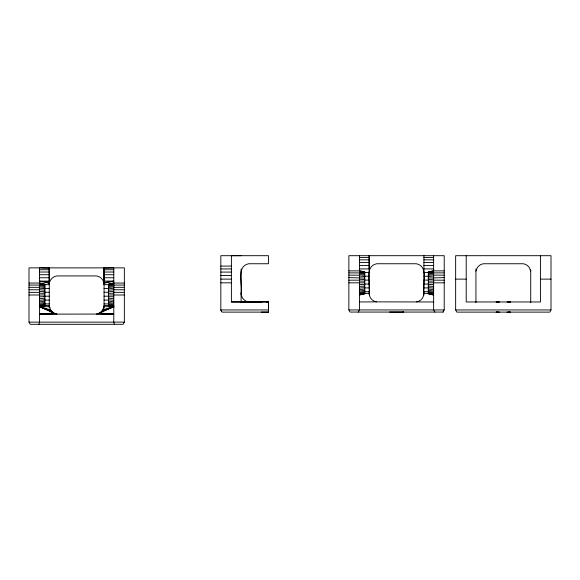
<?xml version="1.0" encoding="UTF-8"?>
<svg xmlns="http://www.w3.org/2000/svg" width="580" height="580" viewBox="0 0 580 580"><rect width="100%" height="100%" fill="white"/><g stroke="black" fill="none" stroke-linecap="round" stroke-linejoin="round"><path stroke-width="0.87" d="M108.482 284.664L104.066 284.664C104.212 280.387 100.724 276.413 96.476 275.928L56.876 275.928C52.642 276.406 49.111 280.401 49.285 284.664L49.285 267.873L49.285 284.664L43.986 284.664M104.059 281.597L104.059 284.664L104.066 267.873L104.016 283.308L113.781 281.09L104.066 281.09L104.023 282.518L113.781 281.09M221.647 311.366L220.828 309.945L222.038 312.127L268.496 312.127L268.496 309.945L220.828 309.945L220.828 255.693L268.496 255.693L268.496 263.748L248.697 263.748C235.625 266.51 242.933 284.577 241.149 293.379C241.012 297.525 244.376 301.339 248.457 301.875L261.529 301.933M433.637 301.962L376.492 301.875C372.382 301.339 369.098 297.533 369.148 293.379L369.148 255.693L369.148 268.91L359.433 268.91M423.922 255.693L423.922 293.379C423.973 297.533 420.688 301.339 416.578 301.875M261.275 312.113L268.496 312.127L268.518 301.89L261.297 301.875M423.632 295.582L423.886 293.379C422.102 284.577 429.41 266.51 416.338 263.748L376.732 263.748C363.66 266.51 370.975 284.577 369.185 293.379L369.438 295.582M57.05 314.07L53.824 313.004L39.57 314.142L96.302 314.07C100.507 313.591 103.972 309.793 104.066 305.558L108.482 305.558M38.998 324.307L39.57 322.125L39.57 267.873M475.941 271.135L477.144 267.96A8.714 8.714 0 0 1 483.524 263.748L523.124 263.748A8.714 8.714 0 0 1 529.504 267.96L530.707 271.135M124.352 322.125L123.134 324.307L30.218 324.307L29 322.125L29 267.873L124.352 267.873L124.352 322.125L29 322.125M551 309.945L549.782 312.127L456.866 312.127L455.648 309.945L455.648 255.693L551 255.693L551 309.945L455.648 309.945M358.201 312.069L359.433 309.945L359.433 255.693M442.982 312.069L444.215 309.945L444.215 255.693L348.863 255.693L348.863 309.945L350.095 312.069L443.221 312.069M49.329 282.518L49.285 281.09L39.57 281.09L49.612 282.206M100.478 312.381L113.781 306.689L103.95 306.689M101.348 311.649L113.781 306.689L102.769 309.872M102.116 310.808L113.781 306.689L99.521 313.004L113.781 314.142L96.302 314.07M113.781 282.873L108.46 284.062L108.46 305.964L113.781 307.161L108.46 305.943M44.892 305.964L39.57 307.161L44.892 305.943L44.892 284.062L39.57 282.873M433.637 270.693L428.323 271.882L428.323 293.792L433.637 294.981L428.323 293.763M364.755 293.763L359.433 294.945L364.755 293.792L364.755 271.882L359.433 270.693M39.57 306.856L44.892 305.689M359.433 294.676L364.755 293.509M108.46 284.309L113.781 283.142M428.323 272.129L433.637 270.962M39.57 306.32L44.892 305.203M359.433 294.14L364.755 293.023M108.46 284.787L113.781 283.678M428.323 272.607L433.637 271.498M108.46 285.498L113.781 284.468M39.57 305.529L44.892 304.493M428.323 273.325L433.637 272.288M359.433 293.349L364.755 292.313M39.57 304.507L44.892 303.572M359.433 292.327L364.755 291.392M108.46 286.426L113.781 285.49M428.323 274.246L433.637 273.31M108.46 287.535L113.781 286.723M39.57 303.267L44.892 302.455M428.323 275.362L433.637 274.55M359.433 291.095L364.755 290.275M39.57 301.846L44.892 301.172M359.433 289.674L364.755 288.992M108.46 288.818L113.781 288.144M428.323 276.638L433.637 275.971M108.46 290.239L113.781 289.724M39.57 300.273L44.892 299.751M428.323 278.059L444.215 277.602M359.433 288.101L364.755 287.579M39.57 298.584L44.892 298.229M359.433 286.404L364.755 286.049M108.46 291.762L113.781 291.414M428.323 279.589L433.637 279.234M54.853 313.497L39.57 314.142L55.934 313.852M428.323 281.184L433.637 281.01M359.433 284.635L364.755 284.454M108.46 293.364L113.781 293.183M39.57 296.808L44.892 296.634M241.273 301.912L248.457 301.875M359.433 301.962L376.492 301.875M241.113 293.379L241.403 295.582M369.185 293.379L364.733 293.379M231.398 255.693L231.398 301.962L268.496 301.89L268.496 312.127M389.557 312.047L403.76 312.069M359.433 257.556L369.148 257.556M423.922 257.556L433.637 257.556M359.433 259.847L369.148 259.847M423.922 259.847L433.637 259.847M359.433 262.537L369.148 262.537M423.922 262.537L433.637 262.537M359.433 265.575L369.148 265.575M423.922 265.575L433.637 265.575M220.828 266.097L231.398 266.097M49.285 268.149L40.585 267.873M104.066 268.149L112.759 267.873M220.828 268.924L231.398 268.924M423.922 268.91L433.637 268.91M39.57 269.729L49.285 269.729M104.066 269.729L113.781 269.729M348.863 270.875L359.433 270.875M433.637 270.875L444.215 270.875M39.57 272.027L49.285 272.027M104.066 272.027L113.781 272.027M220.828 272.085L231.398 272.085M364.733 272.484L369.148 272.484M423.922 272.484L428.337 272.484M348.863 272.89L359.433 272.89M433.637 272.89L444.215 272.89M39.57 274.717L49.285 274.717M104.066 274.717L113.781 274.717M348.863 275.152L359.433 275.152M433.637 275.152L444.215 275.152M220.828 275.514L231.398 275.514M364.733 276.239L369.148 276.239M423.922 276.239L428.337 276.239M348.863 277.602L364.755 278.059M39.57 277.755L49.285 277.755M104.066 277.755L113.781 277.755M220.828 279.118L231.398 279.118M455.648 279.118L466.218 279.118M540.429 279.118L551 279.118M364.733 280.104L369.148 280.104M423.922 280.104L428.337 280.104M348.863 280.176L359.433 280.176M433.637 280.176L444.215 280.176M428.323 282.815L444.215 282.822M220.828 282.822L231.398 282.822M348.863 282.822L364.755 282.815M29 283.055L39.57 283.055M113.781 283.055L124.352 283.055M49.293 283.308L39.57 281.09M364.733 284.019L369.148 284.019M423.922 284.019L428.337 284.019M29 285.07L39.57 285.07M113.781 285.07L124.352 285.07M29 287.332L39.57 287.332M113.781 287.332L124.352 287.332M364.733 287.912L369.148 287.912M423.922 287.912L428.337 287.912M43.986 288.419L49.285 288.419M104.066 288.419L108.482 288.419M29 289.775L39.57 289.775M113.781 289.775L124.352 289.775M364.733 291.718L369.148 291.718M423.922 291.718L428.337 291.718M43.986 292.284L49.285 292.284M104.066 292.284L108.482 292.284M29 292.356L39.57 292.356M113.781 292.356L124.352 292.356M428.337 293.379L423.886 293.379M44.892 294.995L29 294.995M108.46 294.995L124.352 294.995M43.986 296.199L49.285 296.199M104.066 296.199L108.482 296.199M43.986 300.092L49.285 300.092M104.066 300.092L108.482 300.092M498.22 301.97L496.103 301.962L499.713 301.962M508.435 301.962L510.552 301.962L506.935 301.97M231.398 301.962L262.167 301.962M266.691 301.962L268.496 301.89M43.986 303.898L49.285 303.898M104.066 303.898L108.482 303.898M43.986 305.558L49.285 305.558L50.583 309.872L53.824 313.004L39.57 306.689L49.401 306.689M348.863 309.945L444.215 309.945M498.22 312.12L496.103 312.105L499.713 312.105M508.435 312.105L510.552 312.12L506.935 312.12M402.788 312.055L403.513 312.055M266.757 301.955L268.496 301.962M97.418 313.852L113.781 314.142L98.499 313.497M359.433 281.01L364.755 281.184M39.57 293.183L44.892 293.364M428.323 284.454L433.637 284.635M108.46 296.634L113.781 296.808M359.433 279.234L364.755 279.589M428.323 286.049L433.637 286.404M39.57 291.414L44.892 291.762M108.46 298.229L113.781 298.584M39.57 289.724L44.892 290.239M428.323 287.579L433.637 288.101M108.46 299.751L113.781 300.273M359.433 275.971L364.755 276.638M39.57 288.144L44.892 288.818M428.323 288.992L433.637 289.674M108.46 301.172L113.781 301.846M359.433 274.55L364.755 275.362M428.323 290.275L433.637 291.095M39.57 286.723L44.892 287.535M108.46 302.455L113.781 303.267M359.433 273.31L364.755 274.246M39.57 285.49L44.892 286.426M428.323 291.392L433.637 292.327M108.46 303.572L113.781 304.507M359.433 272.288L364.755 273.325M39.57 284.468L44.892 285.498M428.323 292.313L433.637 293.349M108.46 304.493L113.781 305.529M359.433 271.498L364.755 272.607M428.323 293.023L433.637 294.14M39.57 283.678L44.892 284.787M108.46 305.203L113.781 306.32M359.433 270.962L364.755 272.129M39.57 283.142L44.892 284.309M428.323 293.509L433.637 294.676M108.46 305.689L113.781 306.856M50.583 309.872L39.57 306.689L52.874 312.381M51.236 310.808L39.57 306.689L52.004 311.649M434.87 312.069L433.637 309.945L433.637 255.693M114.354 324.307L113.781 322.125L113.781 267.873M540.429 255.693L540.429 301.962L466.218 301.962L466.218 255.693M530.714 269.852L530.714 302.637M475.934 269.004L475.934 302.637M241.113 255.693L232.413 255.693M241.113 269.004L241.113 302.637M104.066 267.873L104.066 308.176M49.285 267.873L49.285 281.09M49.285 282.032L49.285 307.965"/></g></svg>
